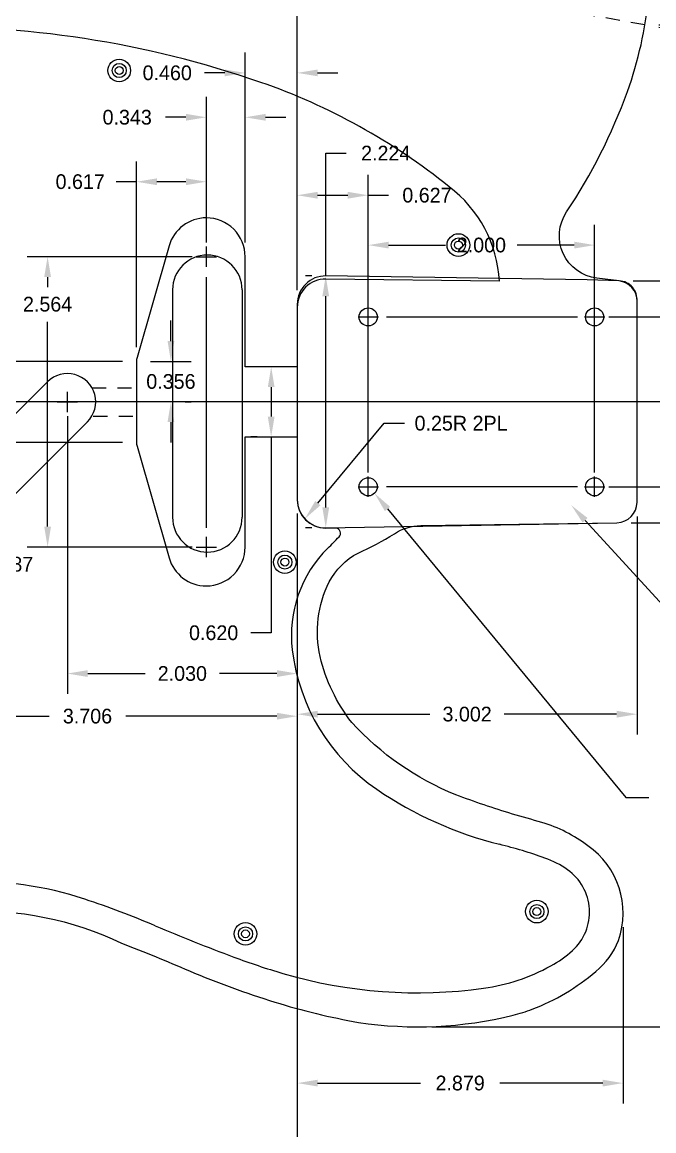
# Model space of a CAD drawing. Extents: x -2.7 to 56.6, y -23.6 to -1.4.
# Drawn here: x 12.65 to 18.24, y -18.62 to -8.83 of the extents above; entities that cross this region are included whole.
import ezdxf

# ---------------------------------------------------------------- set-up
doc = ezdxf.new("R2010")
doc.units = 0
doc.header["$LTSCALE"] = 0.25
doc.header["$MEASUREMENT"] = 0
doc.linetypes.add('DASHED', pattern=[0.75, 0.5, -0.25])
doc.linetypes.add('LINETYPE_2', pattern=[0])
doc.layers.get('0').update_dxf_attribs({"color": 230, "linetype": 'CONTINUOUS'})
doc.layers.get('DEFPOINTS').update_dxf_attribs({"linetype": 'CONTINUOUS'})
for name, color, linetype in [('DIM', 40, 'CONTINUOUS'), ('DRILL', 3, 'DASHED'), ('HOLES', 3, 'CONTINUOUS'), ('OUTLINE', 7, 'CONTINUOUS'), ('PICKGUARD', 10, 'CONTINUOUS'), ('PICKGUARD_HOLES', 5, 'CONTINUOUS'), ('ROUTES', 4, 'CONTINUOUS')]:
    doc.layers.add(name, color=color, linetype=linetype)
doc.dimstyles.get("Standard").update_dxf_attribs({"dimtxt": 0.18, "dimasz": 0.18, "dimexe": 0.18, "dimexo": 0.0625, "dimgap": 0.09, "dimtad": 0, "dimtih": 1, "dimtoh": 1, "dimdec": 4, "dimzin": 0, "dimtxsty": 'STANDARD', "dimcen": 0.09, "dimazin": 3, "dimtfac": 1, "dimtdec": 4, "dimtofl": 0, "dimtmove": 0, "dimatfit": 3, "dimtolj": 1, "dimtzin": 0})

# ---------------------------------------------------------------- blocks, each defined once
blk = doc.blocks.new('PICKGUARD')
at = {"layer": 'PICKGUARD', "linetype": 'CONTINUOUS'}
for points in [[(-5.5658, -0.3312), (-5.5859, -1.8637)], [(-3.3859, -1.7743), (-3.3859, -1.867)]]:
    blk.add_lwpolyline(points, dxfattribs=at)
at = {"layer": 'PICKGUARD', "linetype": 'LINETYPE_2'}
for points in [[(-5.336, -2.117), (-3.6359, -2.117)], [(-5.4901, -2.604), (-3.4818, -2.604)], [(-5.4901, -3.219), (-3.4818, -3.219)], [(-6.028, -6.457), (-4.4859, -6.457)], [(-4.4859, -6.457), (-2.9449, -6.457)], [(-6.215, -6.932), (-6.215, -6.644)], [(-2.7579, -6.932), (-2.7579, -6.644)], [(-6.215, -6.932), (-7.3568, -6.932)], [(-1.5139, -6.932), (-2.7579, -6.932)], [(-0.2419, -6.932), (0.1251, -6.932)]]:
    blk.add_lwpolyline(points, dxfattribs=at)
for centre, radius in [((0, 0), 0.1), ((0, 0), 0.0625), ((-5.8859, -0.6931), 0.1), ((-5.8859, -0.6931), 0.0625), ((-3.086, -2.226), 0.1), ((-3.086, -2.226), 0.0625), ((0.1967, -2.574), 0.1), ((0.1967, -2.574), 0.0625), ((-7.4274, -3.6895), 0.1), ((-7.4274, -3.6895), 0.0625), ((-7.388, -6.705), 0.1), ((-7.388, -6.705), 0.0625), ((-2.139, -6.728), 0.1), ((-0.0289, -6.728), 0.1), ((-2.139, -6.728), 0.0625), ((-0.0289, -6.728), 0.0625)]:
    blk.add_circle(centre, radius, dxfattribs=at)
for centre, radius, start, end in [((0.0043, 0.0097), 0.456, 41.8889, 145.06767), ((-0.4222, -0.3748), 1.0302, 28.93429, 41.97246), ((0.3169, -0.2102), 0.8381, 144.98018, 160.36853), ((-1.0185, -0.7047), 1.7117, 7.88242, 28.94096), ((3.6953, -1.4069), 4.4222, 160.46993, 165.91517), ((-5.5106, -1.4414), 1.1116, 92.84638, 143.20713), ((-3.8642, 0.4865), 3.3707, 325.6997, 345.96925), ((-3.5091, -1.0523), 4.2264, 343.62968, 7.9201), ((-2.0612, -4.2673), 5.5699, 141.17948, 160.8463), ((-2.5186, -0.4323), 1.7414, 276.82075, 325.721), ((-3.3412, -1.7795), 0.045, 45.01181, 173.35552), ((-6.1219, -4.7071), 4.0827, 44.48479, 46.45872), ((-2.44, -1.0909), 1.078, 224.48404, 276.83147), ((-5.336, -1.8671), 0.2499, 179.22629, 270.00628), ((-3.6359, -1.867), 0.25, 270.00474, 359.99532), ((-5.5657, -0.448), 6.37, 339.5068, 343.62827), ((1.043, -5.3435), 8.8554, 160.85869, 181.65653), ((-5.4901, -2.9115), 0.3075, 90, 180), ((-3.4818, -2.9115), 0.3075, 0, 90), ((-15.8046, 3.3708), 17.2979, 337.05978, 339.53142), ((-5.4901, -2.9115), 0.3075, 180, 270), ((-3.4818, -2.9115), 0.3075, 270, 0), ((7.8536, -6.6418), 8.3918, 157.06343, 161.60638), ((2.7616, -4.9487), 3.0258, 161.60358, 203.57557), ((-2.2373, -5.4405), 5.5736, 181.63495, 188.89557), ((-11.5327, -11.17), 12.5637, 21.21935, 23.50669), ((-5.7213, -5.9853), 2.0473, 188.91025, 202.1274), ((-0.8779, -6.958), 0.6365, 2.33966, 177.66034), ((-6.028, -6.644), 0.187, 90, 180), ((-2.9449, -6.644), 0.187, 0, 90), ((-2.4967, -7.6605), 2.8701, 17.84717, 21.19856), ((-7.3551, -6.6478), 0.2842, 202.46549, 269.65476), ((0.1251, -6.8163), 0.1157, 270.01048, 17.82812)]:
    blk.add_arc(centre, radius, start, end, dxfattribs=at)
blk = doc.blocks.new('*D10')
at = {"color": 0, "linetype": 'BYBLOCK'}
for p, q in [((8.5144, -10.6879), (8.5144, -5.3374)), ((15.8844, -11.1002), (15.8844, -5.3374)), ((8.6944, -5.5174), (11.8602, -5.5174)), ((15.7044, -5.5174), (12.5385, -5.5174))]:
    blk.add_line(p, q, dxfattribs=at)
for points in [[(8.6944, -5.4874), (8.6944, -5.5474), (8.5144, -5.5174)], [(15.7044, -5.4874), (15.7044, -5.5474), (15.8844, -5.5174)]]:
    blk.add_solid(points, dxfattribs=at)
at = {"layer": 'DEFPOINTS', "color": 0, "linetype": 'BYBLOCK'}
for p in [(8.5144, -5.5174), (8.5144, -10.8129), (15.8844, -11.2252)]:
    blk.add_point(p, dxfattribs=at)
at = {"color": 0, "linetype": 'BYBLOCK', "insert": (12.1994, -5.5174), "char_height": 0.13, "attachment_point": 5}
blk.add_mtext('\\A1;7.370', dxfattribs=at)
blk = doc.blocks.new('*D11')
at = {"color": 0, "linetype": 'BYBLOCK'}
for p, q in [((15.4244, -10.6805), (15.4244, -9.0024)), ((15.8844, -11.1002), (15.8844, -9.0024)), ((15.2444, -9.1824), (15.0644, -9.1824)), ((16.0644, -9.1824), (16.2444, -9.1824))]:
    blk.add_line(p, q, dxfattribs=at)
for points in [[(15.2444, -9.1524), (15.2444, -9.2124), (15.4244, -9.1824)], [(16.0644, -9.1524), (16.0644, -9.2124), (15.8844, -9.1824)]]:
    blk.add_solid(points, dxfattribs=at)
at = {"layer": 'DEFPOINTS', "color": 0, "linetype": 'BYBLOCK'}
for p in [(15.4244, -9.1824), (15.4244, -10.8055), (15.8844, -11.2252)]:
    blk.add_point(p, dxfattribs=at)
at = {"color": 0, "linetype": 'BYBLOCK', "insert": (14.736, -9.1824), "char_height": 0.13, "attachment_point": 5}
blk.add_mtext('\\A1;0.460', dxfattribs=at)
blk = doc.blocks.new('*D12')
at = {"color": 0, "linetype": 'BYBLOCK'}
for p, q in [((15.8844, -11.1002), (15.8844, -4.7087)), ((18.997, -8.1839), (18.997, -4.7087)), ((16.0644, -4.8887), (17.1599, -4.8887)), ((18.817, -4.8887), (17.7732, -4.8887))]:
    blk.add_line(p, q, dxfattribs=at)
for points in [[(16.0644, -4.8587), (16.0644, -4.9187), (15.8844, -4.8887)], [(18.817, -4.8587), (18.817, -4.9187), (18.997, -4.8887)]]:
    blk.add_solid(points, dxfattribs=at)
at = {"layer": 'DEFPOINTS', "color": 0, "linetype": 'BYBLOCK'}
for p in [(15.8844, -4.8887), (18.997, -8.3089), (15.8844, -11.2252)]:
    blk.add_point(p, dxfattribs=at)
at = {"color": 0, "linetype": 'BYBLOCK', "insert": (17.4665, -4.8887), "char_height": 0.13, "attachment_point": 5}
blk.add_mtext('\\A1;3.113', dxfattribs=at)
blk = doc.blocks.new('*D13')
at = {"color": 0, "linetype": 'BYBLOCK'}
for p, q in [((19.0804, -8.7583), (20.6926, -8.7583)), ((20.5126, -8.9383), (20.5126, -10.2673)), ((20.5126, -11.9064), (20.5126, -10.5773)), ((20.7307, -12.0864), (20.3326, -12.0864))]:
    blk.add_line(p, q, dxfattribs=at)
for points in [[(20.4826, -8.9383), (20.5426, -8.9383), (20.5126, -8.7583)], [(20.4826, -11.9064), (20.5426, -11.9064), (20.5126, -12.0864)]]:
    blk.add_solid(points, dxfattribs=at)
at = {"layer": 'DEFPOINTS', "color": 0, "linetype": 'BYBLOCK'}
for p in [(18.9554, -8.7583), (20.5126, -12.0864), (20.8557, -12.0864)]:
    blk.add_point(p, dxfattribs=at)
at = {"color": 0, "linetype": 'BYBLOCK', "insert": (20.5126, -10.4223), "char_height": 0.13, "attachment_point": 5}
blk.add_mtext('\\A1;3.328', dxfattribs=at)
blk = doc.blocks.new('*D14')
at = {"color": 0, "linetype": 'BYBLOCK'}
for p, q in [((19.0785, -8.78), (19.8167, -8.9101)), ((19.2054, -8.7583), (19.83, -8.7583))]:
    blk.add_line(p, q, dxfattribs=at)
for start, end in [(14.88799, 29.77598), (320.22402, 335.11201)]:
    blk.add_arc((18.9554, -8.7583), 0.6947, start, end, dxfattribs=at)
for points in [[(19.6565, -8.5759), (19.597, -8.5837), (19.65, -8.7583)], [(19.5569, -9.0416), (19.6141, -9.0596), (19.6395, -8.8789)]]:
    blk.add_solid(points, dxfattribs=at)
at = {"layer": 'DEFPOINTS', "color": 0, "linetype": 'BYBLOCK'}
for p in [(18.2167, -8.628), (18.9554, -8.7583), (18.9554, -8.7583), (19.0804, -8.7583), (19.6489, -8.7986)]:
    blk.add_point(p, dxfattribs=at)
at = {"color": 0, "linetype": 'BYBLOCK', "insert": (19.381, -9.3072), "char_height": 0.13, "attachment_point": 5}
blk.add_mtext('\\A1;10', dxfattribs=at)
blk = doc.blocks.new('*D15')
at = {"color": 0, "linetype": 'BYBLOCK'}
for p, q in [((3.0371, -11.9624), (3.0371, -4.7087)), ((15.8844, -11.1002), (15.8844, -4.7087)), ((3.2171, -4.8887), (9.1627, -4.8887)), ((15.7044, -4.8887), (9.9494, -4.8887))]:
    blk.add_line(p, q, dxfattribs=at)
for points in [[(3.2171, -4.8587), (3.2171, -4.9187), (3.0371, -4.8887)], [(15.7044, -4.8587), (15.7044, -4.9187), (15.8844, -4.8887)]]:
    blk.add_solid(points, dxfattribs=at)
at = {"layer": 'DEFPOINTS', "color": 0, "linetype": 'BYBLOCK'}
for p in [(3.0371, -4.8887), (15.8844, -11.2252), (3.0371, -12.0874)]:
    blk.add_point(p, dxfattribs=at)
at = {"color": 0, "linetype": 'BYBLOCK', "insert": (9.5561, -4.8887), "char_height": 0.13, "attachment_point": 5}
blk.add_mtext('\\A1;12.847', dxfattribs=at)
blk = doc.blocks.new('*D26')
at = {"color": 0, "linetype": 'BYBLOCK'}
for p, q in [((15.085, -13.1652), (15.085, -18.9985)), ((10.5253, -15.9263), (10.5253, -18.9985)), ((10.7053, -18.8185), (12.466, -18.8185)), ((14.905, -18.8185), (13.1443, -18.8185))]:
    blk.add_line(p, q, dxfattribs=at)
for points in [[(10.7053, -18.7885), (10.7053, -18.8485), (10.5253, -18.8185)], [(14.905, -18.7885), (14.905, -18.8485), (15.085, -18.8185)]]:
    blk.add_solid(points, dxfattribs=at)
at = {"layer": 'DEFPOINTS', "color": 0, "linetype": 'BYBLOCK'}
for p in [(15.085, -13.0402), (10.5253, -15.8013), (10.5253, -18.8185)]:
    blk.add_point(p, dxfattribs=at)
at = {"color": 0, "linetype": 'BYBLOCK', "insert": (12.8052, -18.8185), "char_height": 0.13, "attachment_point": 5}
blk.add_mtext('\\A1;4.560', dxfattribs=at)
blk = doc.blocks.new('*D28')
at = {"color": 0, "linetype": 'BYBLOCK'}
for p, q in [((15.8844, -13.0747), (15.8844, -19.2811)), ((5.1863, -18.1099), (5.1863, -19.2811)), ((5.3663, -19.1011), (10.1529, -19.1011)), ((15.7044, -19.1011), (10.9179, -19.1011))]:
    blk.add_line(p, q, dxfattribs=at)
for points in [[(5.3663, -19.0711), (5.3663, -19.1311), (5.1863, -19.1011)], [(15.7044, -19.0711), (15.7044, -19.1311), (15.8844, -19.1011)]]:
    blk.add_solid(points, dxfattribs=at)
at = {"layer": 'DEFPOINTS', "color": 0, "linetype": 'BYBLOCK'}
for p in [(15.8844, -12.9497), (5.1863, -17.9849), (5.1863, -19.1011)]:
    blk.add_point(p, dxfattribs=at)
at = {"color": 0, "linetype": 'BYBLOCK', "insert": (10.5354, -19.1011), "char_height": 0.13, "attachment_point": 5}
blk.add_mtext('\\A1;10.698', dxfattribs=at)
blk = doc.blocks.new('*D31')
at = {"color": 0, "linetype": 'BYBLOCK'}
for p, q in [((16.1362, -10.9752), (16.1362, -9.8907)), ((16.1362, -9.8907), (16.3162, -9.8907)), ((16.0131, -10.9752), (15.9562, -10.9752)), ((16.1362, -13.0197), (16.1362, -11.1552)), ((16.0131, -13.1997), (15.9562, -13.1997))]:
    blk.add_line(p, q, dxfattribs=at)
for points in [[(16.1062, -11.1552), (16.1662, -11.1552), (16.1362, -10.9752)], [(16.1062, -13.0197), (16.1662, -13.0197), (16.1362, -13.1997)]]:
    blk.add_solid(points, dxfattribs=at)
at = {"layer": 'DEFPOINTS', "color": 0, "linetype": 'BYBLOCK'}
for p in [(16.1362, -10.9752), (16.1381, -10.9752), (16.1381, -13.1997)]:
    blk.add_point(p, dxfattribs=at)
at = {"color": 0, "linetype": 'BYBLOCK', "insert": (16.6662, -9.8907), "char_height": 0.13, "attachment_point": 5}
blk.add_mtext('\\A1;2.224', dxfattribs=at)
blk = doc.blocks.new('*D32')
at = {"color": 0, "linetype": 'BYBLOCK'}
for p, q in [((15.712, -12.803), (15.712, -10.6137)), ((17.712, -12.803), (17.712, -10.6137)), ((15.892, -10.7937), (16.3945, -10.7937)), ((17.532, -10.7937), (17.0295, -10.7937))]:
    blk.add_line(p, q, dxfattribs=at)
for points in [[(15.892, -10.7637), (15.892, -10.8237), (15.712, -10.7937)], [(17.532, -10.7637), (17.532, -10.8237), (17.712, -10.7937)]]:
    blk.add_solid(points, dxfattribs=at)
at = {"layer": 'DEFPOINTS', "color": 0, "linetype": 'BYBLOCK'}
for p in [(17.712, -10.7937), (15.712, -12.928), (17.712, -12.928)]:
    blk.add_point(p, dxfattribs=at)
at = {"color": 0, "linetype": 'BYBLOCK', "insert": (16.712, -10.7937), "char_height": 0.13, "attachment_point": 5}
blk.add_mtext('\\A1;2.000', dxfattribs=at)
blk = doc.blocks.new('*D33')
at = {"color": 0, "linetype": 'BYBLOCK'}
for p, q in [((18.6364, -11.3375), (19.5849, -11.3375)), ((19.4049, -11.5175), (19.4049, -11.68)), ((19.4049, -12.6575), (19.4049, -11.99)), ((18.6364, -12.8375), (19.5849, -12.8375))]:
    blk.add_line(p, q, dxfattribs=at)
for points in [[(19.3749, -11.5175), (19.4349, -11.5175), (19.4049, -11.3375)], [(19.3749, -12.6575), (19.4349, -12.6575), (19.4049, -12.8375)]]:
    blk.add_solid(points, dxfattribs=at)
at = {"layer": 'DEFPOINTS', "color": 0, "linetype": 'BYBLOCK'}
for p in [(18.5114, -11.3375), (19.4049, -11.3375), (18.5114, -12.8375)]:
    blk.add_point(p, dxfattribs=at)
at = {"color": 0, "linetype": 'BYBLOCK', "insert": (19.4049, -11.835), "char_height": 0.13, "attachment_point": 5}
blk.add_mtext('\\A1;1.500', dxfattribs=at)
blk = doc.blocks.new('*D34')
at = {"color": 0, "linetype": 'BYBLOCK'}
for p, q in [((15.085, -11.1907), (15.085, -10.1735)), ((15.712, -11.303), (15.712, -10.1735)), ((15.265, -10.3535), (15.532, -10.3535)), ((15.712, -10.3535), (15.892, -10.3535))]:
    blk.add_line(p, q, dxfattribs=at)
for points in [[(15.265, -10.3235), (15.265, -10.3835), (15.085, -10.3535)], [(15.532, -10.3235), (15.532, -10.3835), (15.712, -10.3535)]]:
    blk.add_solid(points, dxfattribs=at)
at = {"layer": 'DEFPOINTS', "color": 0, "linetype": 'BYBLOCK'}
for p in [(15.712, -10.3535), (15.085, -11.3157), (15.712, -11.428)]:
    blk.add_point(p, dxfattribs=at)
at = {"color": 0, "linetype": 'BYBLOCK', "insert": (16.2312, -10.3535), "char_height": 0.13, "attachment_point": 5}
blk.add_mtext('\\A1;0.627', dxfattribs=at)
blk = doc.blocks.new('*D35')
at = {"color": 0, "linetype": 'BYBLOCK'}
for p, q in [((18.8535, -11.0196), (20.1496, -11.0196)), ((19.9696, -11.1996), (19.9696, -12.2649)), ((19.9696, -12.9744), (19.9696, -12.5749)), ((18.834, -13.1544), (20.1496, -13.1544))]:
    blk.add_line(p, q, dxfattribs=at)
for points in [[(19.9396, -11.1996), (19.9996, -11.1996), (19.9696, -11.0196)], [(19.9396, -12.9744), (19.9996, -12.9744), (19.9696, -13.1544)]]:
    blk.add_solid(points, dxfattribs=at)
at = {"layer": 'DEFPOINTS', "color": 0, "linetype": 'BYBLOCK'}
for p in [(18.7285, -11.0196), (18.709, -13.1544), (19.9696, -13.1544)]:
    blk.add_point(p, dxfattribs=at)
at = {"color": 0, "linetype": 'BYBLOCK', "insert": (19.9696, -12.4199), "char_height": 0.13, "attachment_point": 5}
blk.add_mtext('\\A1;2.135', dxfattribs=at)
blk = doc.blocks.new('*D36')
at = {"color": 0, "linetype": 'BYBLOCK'}
for p, q in [((15.0814, -10.6805), (15.0814, -9.3945)), ((15.4244, -10.6805), (15.4244, -9.3945)), ((14.9014, -9.5745), (14.7214, -9.5745)), ((15.6044, -9.5745), (15.7844, -9.5745))]:
    blk.add_line(p, q, dxfattribs=at)
for points in [[(14.9014, -9.5445), (14.9014, -9.6045), (15.0814, -9.5745)], [(15.6044, -9.5445), (15.6044, -9.6045), (15.4244, -9.5745)]]:
    blk.add_solid(points, dxfattribs=at)
at = {"layer": 'DEFPOINTS', "color": 0, "linetype": 'BYBLOCK'}
for p in [(15.0814, -9.5745), (15.0814, -10.8055), (15.4244, -10.8055)]:
    blk.add_point(p, dxfattribs=at)
at = {"color": 0, "linetype": 'BYBLOCK', "insert": (14.3822, -9.5745), "char_height": 0.13, "attachment_point": 5}
blk.add_mtext('\\A1;0.343', dxfattribs=at)
blk = doc.blocks.new('*D37')
at = {"color": 0, "linetype": 'BYBLOCK'}
for p, q in [((14.4644, -11.605), (14.4644, -9.9636)), ((15.0814, -10.6805), (15.0814, -9.9636)), ((14.4644, -10.1436), (14.2844, -10.1436)), ((14.9014, -10.1436), (14.6444, -10.1436))]:
    blk.add_line(p, q, dxfattribs=at)
for points in [[(14.6444, -10.1136), (14.6444, -10.1736), (14.4644, -10.1436)], [(14.9014, -10.1136), (14.9014, -10.1736), (15.0814, -10.1436)]]:
    blk.add_solid(points, dxfattribs=at)
at = {"layer": 'DEFPOINTS', "color": 0, "linetype": 'BYBLOCK'}
for p in [(14.4644, -10.1436), (15.0814, -10.8055), (14.4644, -11.73)]:
    blk.add_point(p, dxfattribs=at)
at = {"color": 0, "linetype": 'BYBLOCK', "insert": (13.9669, -10.1436), "char_height": 0.13, "attachment_point": 5}
blk.add_mtext('\\A1;0.617', dxfattribs=at)
blk = doc.blocks.new('*D38')
at = {"color": 0, "linetype": 'BYBLOCK'}
for p, q in [((14.9564, -10.8055), (13.499, -10.8055)), ((13.679, -10.9855), (13.679, -11.0755)), ((13.679, -13.1895), (13.679, -11.3806)), ((14.9564, -13.3695), (13.499, -13.3695))]:
    blk.add_line(p, q, dxfattribs=at)
for points in [[(13.649, -10.9855), (13.709, -10.9855), (13.679, -10.8055)], [(13.649, -13.1895), (13.709, -13.1895), (13.679, -13.3695)]]:
    blk.add_solid(points, dxfattribs=at)
at = {"layer": 'DEFPOINTS', "color": 0, "linetype": 'BYBLOCK'}
for p in [(15.0814, -10.8055), (13.679, -13.3695), (15.0814, -13.3695)]:
    blk.add_point(p, dxfattribs=at)
at = {"color": 0, "linetype": 'BYBLOCK', "insert": (13.679, -11.2256), "char_height": 0.13, "attachment_point": 5}
blk.add_mtext('\\A1;2.564', dxfattribs=at)
blk = doc.blocks.new('*D39')
at = {"color": 0, "linetype": 'BYBLOCK'}
for p, q in [((14.7685, -11.55), (14.7685, -11.37)), ((14.5894, -11.73), (14.9485, -11.73)), ((14.8935, -12.0862), (14.9485, -12.0862)), ((14.7685, -12.2662), (14.7685, -12.4462))]:
    blk.add_line(p, q, dxfattribs=at)
for points in [[(14.7385, -11.55), (14.7985, -11.55), (14.7685, -11.73)], [(14.7385, -12.2662), (14.7985, -12.2662), (14.7685, -12.0862)]]:
    blk.add_solid(points, dxfattribs=at)
at = {"layer": 'DEFPOINTS', "color": 0, "linetype": 'BYBLOCK'}
for p in [(14.4644, -11.73), (14.7685, -12.0862), (14.7685, -12.0862)]:
    blk.add_point(p, dxfattribs=at)
at = {"color": 0, "linetype": 'BYBLOCK', "insert": (14.7685, -11.9081), "char_height": 0.13, "attachment_point": 5}
blk.add_mtext('\\A1;0.356', dxfattribs=at)
blk = doc.blocks.new('*D40')
at = {"color": 0, "linetype": 'BYBLOCK'}
for p, q in [((14.3394, -11.73), (12.761, -11.73)), ((12.941, -11.91), (12.941, -12.2649)), ((14.3394, -12.4449), (12.761, -12.4449)), ((12.941, -12.4449), (12.941, -12.6249)), ((12.941, -12.6249), (12.761, -12.6249))]:
    blk.add_line(p, q, dxfattribs=at)
for points in [[(12.911, -11.91), (12.971, -11.91), (12.941, -11.73)], [(12.911, -12.2649), (12.971, -12.2649), (12.941, -12.4449)]]:
    blk.add_solid(points, dxfattribs=at)
at = {"layer": 'DEFPOINTS', "color": 0, "linetype": 'BYBLOCK'}
for p in [(14.4644, -11.73), (12.941, -12.4449), (14.4644, -12.4449)]:
    blk.add_point(p, dxfattribs=at)
at = {"color": 0, "linetype": 'BYBLOCK', "insert": (12.4435, -12.6249), "char_height": 0.13, "attachment_point": 5}
blk.add_mtext('\\A1;0.715', dxfattribs=at)
blk = doc.blocks.new('*D41')
at = {"color": 0, "linetype": 'BYBLOCK'}
for p, q in [((15.5294, -11.7775), (15.4743, -11.7775)), ((15.6543, -11.9575), (15.6543, -12.2175)), ((15.5294, -12.3975), (15.4743, -12.3975)), ((15.6543, -12.3975), (15.6543, -14.1273)), ((15.6543, -14.1273), (15.4743, -14.1273))]:
    blk.add_line(p, q, dxfattribs=at)
for points in [[(15.6243, -11.9575), (15.6843, -11.9575), (15.6543, -11.7775)], [(15.6243, -12.2175), (15.6843, -12.2175), (15.6543, -12.3975)]]:
    blk.add_solid(points, dxfattribs=at)
at = {"layer": 'DEFPOINTS', "color": 0, "linetype": 'BYBLOCK'}
for p in [(15.6543, -11.7775), (15.6544, -11.7775), (15.6544, -12.3975)]:
    blk.add_point(p, dxfattribs=at)
at = {"color": 0, "linetype": 'BYBLOCK', "insert": (15.146, -14.1273), "char_height": 0.13, "attachment_point": 5}
blk.add_mtext('\\A1;0.620', dxfattribs=at)
blk = doc.blocks.new('*D45')
at = {"color": 0, "linetype": 'BYBLOCK'}
for p, q in [((13.8543, -12.2125), (13.8543, -14.6668)), ((15.8844, -13.0747), (15.8844, -14.6668)), ((14.0343, -14.4868), (14.541, -14.4868)), ((15.7044, -14.4868), (15.1977, -14.4868))]:
    blk.add_line(p, q, dxfattribs=at)
for points in [[(14.0343, -14.4568), (14.0343, -14.5168), (13.8543, -14.4868)], [(15.7044, -14.4568), (15.7044, -14.5168), (15.8844, -14.4868)]]:
    blk.add_solid(points, dxfattribs=at)
at = {"layer": 'DEFPOINTS', "color": 0, "linetype": 'BYBLOCK'}
for p in [(13.8543, -12.0875), (15.8844, -12.9497), (13.8543, -14.4868)]:
    blk.add_point(p, dxfattribs=at)
at = {"color": 0, "linetype": 'BYBLOCK', "insert": (14.8694, -14.4868), "char_height": 0.13, "attachment_point": 5}
blk.add_mtext('\\A1;2.030', dxfattribs=at)
blk = doc.blocks.new('*D46')
at = {"color": 0, "linetype": 'BYBLOCK'}
for p, q in [((15.8844, -13.0747), (15.8844, -15.0433)), ((12.1785, -13.8883), (12.1785, -15.0433)), ((12.3585, -14.8633), (13.6923, -14.8633)), ((15.7044, -14.8633), (14.3706, -14.8633))]:
    blk.add_line(p, q, dxfattribs=at)
for points in [[(12.3585, -14.8333), (12.3585, -14.8933), (12.1785, -14.8633)], [(15.7044, -14.8333), (15.7044, -14.8933), (15.8844, -14.8633)]]:
    blk.add_solid(points, dxfattribs=at)
at = {"layer": 'DEFPOINTS', "color": 0, "linetype": 'BYBLOCK'}
for p in [(15.8844, -12.9497), (12.1785, -13.7633), (12.1785, -14.8633)]:
    blk.add_point(p, dxfattribs=at)
at = {"color": 0, "linetype": 'BYBLOCK', "insert": (14.0314, -14.8633), "char_height": 0.13, "attachment_point": 5}
blk.add_mtext('\\A1;3.706', dxfattribs=at)
blk = doc.blocks.new('*D50')
at = {"color": 0, "linetype": 'BYBLOCK'}
for p, q in [((17.0227, -6.5757), (21.3312, -6.5757)), ((21.1512, -6.7557), (21.1512, -9.176)), ((21.1512, -11.9064), (21.1512, -9.486)), ((22.0851, -12.0864), (20.9712, -12.0864))]:
    blk.add_line(p, q, dxfattribs=at)
for points in [[(21.1212, -6.7557), (21.1812, -6.7557), (21.1512, -6.5757)], [(21.1212, -11.9064), (21.1812, -11.9064), (21.1512, -12.0864)]]:
    blk.add_solid(points, dxfattribs=at)
at = {"layer": 'DEFPOINTS', "color": 0, "linetype": 'BYBLOCK'}
for p in [(16.8977, -6.5757), (21.1512, -12.0864), (22.2101, -12.0864)]:
    blk.add_point(p, dxfattribs=at)
at = {"color": 0, "linetype": 'BYBLOCK', "insert": (21.1512, -9.331), "char_height": 0.13, "attachment_point": 5}
blk.add_mtext('\\A1;5.511', dxfattribs=at)
blk = doc.blocks.new('*D51')
at = {"color": 0, "linetype": 'BYBLOCK'}
for p, q in [((21.2857, -12.1769), (20.6054, -12.1769)), ((20.7854, -12.3569), (20.7854, -14.782)), ((20.7854, -17.5171), (20.7854, -15.092)), ((16.2746, -17.6971), (20.9654, -17.6971))]:
    blk.add_line(p, q, dxfattribs=at)
for points in [[(20.7554, -12.3569), (20.8154, -12.3569), (20.7854, -12.1769)], [(20.7554, -17.5171), (20.8154, -17.5171), (20.7854, -17.6971)]]:
    blk.add_solid(points, dxfattribs=at)
at = {"layer": 'DEFPOINTS', "color": 0, "linetype": 'BYBLOCK'}
for p in [(20.7854, -12.1769), (21.4107, -12.1769), (16.1496, -17.6971)]:
    blk.add_point(p, dxfattribs=at)
at = {"color": 0, "linetype": 'BYBLOCK', "insert": (20.7854, -14.937), "char_height": 0.13, "attachment_point": 5}
blk.add_mtext('\\A1;5.520', dxfattribs=at)
blk = doc.blocks.new('*D52')
at = {"color": 0, "linetype": 'BYBLOCK'}
for p, q in [((15.8844, -13.1997), (15.8844, -18.2835)), ((18.7632, -16.7258), (18.7632, -18.2835)), ((16.0644, -18.1035), (16.9738, -18.1035)), ((18.5832, -18.1035), (17.6738, -18.1035))]:
    blk.add_line(p, q, dxfattribs=at)
for points in [[(16.0644, -18.0735), (16.0644, -18.1335), (15.8844, -18.1035)], [(18.5832, -18.0735), (18.5832, -18.1335), (18.7632, -18.1035)]]:
    blk.add_solid(points, dxfattribs=at)
at = {"layer": 'DEFPOINTS', "color": 0, "linetype": 'BYBLOCK'}
for p in [(15.8844, -13.0747), (18.7632, -16.6008), (18.7632, -18.1035)]:
    blk.add_point(p, dxfattribs=at)
at = {"color": 0, "linetype": 'BYBLOCK', "insert": (17.3238, -18.1035), "char_height": 0.13, "attachment_point": 5}
blk.add_mtext('\\A1;2.879', dxfattribs=at)
blk = doc.blocks.new('*D53')
at = {"color": 0, "linetype": 'BYBLOCK'}
for p, q in [((15.8844, -13.0747), (15.8844, -15.0256)), ((18.8864, -13.0994), (18.8864, -15.0256)), ((16.0644, -14.8456), (17.057, -14.8456)), ((18.7064, -14.8456), (17.7137, -14.8456))]:
    blk.add_line(p, q, dxfattribs=at)
for points in [[(16.0644, -14.8156), (16.0644, -14.8756), (15.8844, -14.8456)], [(18.7064, -14.8156), (18.7064, -14.8756), (18.8864, -14.8456)]]:
    blk.add_solid(points, dxfattribs=at)
at = {"layer": 'DEFPOINTS', "color": 0, "linetype": 'BYBLOCK'}
for p in [(15.8844, -12.9497), (18.8864, -12.9744), (15.8844, -14.8456)]:
    blk.add_point(p, dxfattribs=at)
at = {"color": 0, "linetype": 'BYBLOCK', "insert": (17.3854, -14.8456), "char_height": 0.13, "attachment_point": 5}
blk.add_mtext('\\A1;3.002', dxfattribs=at)

msp = doc.modelspace()

# ---------------------------------------------------------------- linework, layer by layer
at = {"layer": 'DIM', "linetype": 'CONTINUOUS'}
for p, q in [((14.282, -10.986), (14.282, -10.806)), ((14.192, -10.896), (14.372, -10.896)), ((14.282, -13.2903), (14.282, -11.0772)), ((15.712, -11.518), (15.712, -11.338)), ((17.712, -11.518), (17.712, -11.338)), ((15.622, -11.428), (15.802, -11.428)), ((15.8738, -11.428), (17.5607, -11.428)), ((17.622, -11.428), (17.802, -11.428)), ((15.712, -12.7493), (15.712, -11.5971)), ((17.712, -12.7493), (17.712, -11.5971)), ((13.055, -12.268), (13.055, -12.088)), ((20.0563, -12.1769), (2.2377, -12.1763)), ((12.965, -12.178), (13.145, -12.178)), ((15.2671, -13.0722), (15.8517, -12.3669)), ((15.8517, -12.3669), (16.0317, -12.3669)), ((15.712, -13.018), (15.712, -12.838)), ((17.712, -13.018), (17.712, -12.838)), ((15.622, -12.928), (15.802, -12.928)), ((15.8738, -12.9258), (17.5607, -12.9258)), ((17.622, -12.928), (17.802, -12.928)), ((15.8827, -13.1239), (17.9885, -15.6712)), ((17.6284, -13.2242), (18.3512, -14.0119)), ((14.282, -13.55), (14.282, -13.37)), ((14.192, -13.46), (14.372, -13.46)), ((17.9885, -15.6712), (18.1917, -15.6712))]:
    msp.add_line(p, q, dxfattribs=at)
for points in [[(15.8595, -13.143), (15.9058, -13.1048), (15.768, -12.9852)], [(15.2902, -13.0913), (15.244, -13.0531), (15.1522, -13.2108)], [(17.6063, -13.2444), (17.6505, -13.2039), (17.5067, -13.0915)]]:
    msp.add_solid(points, dxfattribs=at)
at = {"layer": 'DRILL', "linetype": 'DASHED'}
msp.add_line((18.156, -8.8488), (17.4174, -8.7185), dxfattribs=at)
for points in [[(13.2715, -12.053), (13.665, -12.053)], [(13.2835, -12.303), (13.665, -12.303)]]:
    msp.add_lwpolyline(points, dxfattribs=at)
at = {"layer": 'HOLES', "color": 162, "linetype": 'LINETYPE_2'}
for centre in [(15.712, -11.428), (17.712, -11.428), (15.712, -12.928), (17.712, -12.928)]:
    msp.add_circle(centre, 0.08, dxfattribs=at)
at = {"layer": 'OUTLINE', "linetype": 'LINETYPE_2'}
msp.add_lwpolyline([(12.1371, -16.678, -0.125765), (13.5319, -16.958, -0.011482), (14.1319, -17.2032, 0.025169), (14.887, -17.4781, 0.031779), (15.6271, -17.6579, 0.098546), (16.9919, -17.5943, 0.029367), (17.16, -17.5419, 0.088115), (17.722, -17.2079, 0.139868), (17.9221, -16.9331, 0.339774), (17.652, -16.098, 0.091469), (17.2468, -15.893, 0.008474), (16.987, -15.8181, -0.016443), (16.487, -15.6481, -0.113521), (15.5669, -15.008, -0.108624), (15.2871, -14.4279, -0.171163), (15.367, -13.7681, -0.148827), (15.622, -13.513, 0.032999), (15.9429, -13.3429, -0.142827), (16.1771, -13.2706), (17.9096, -13.2449, 0.409867), (18.087, -13.0649), (18.087, -11.2887, 0.378531), (17.9291, -11.1101), (17.7318, -11.0857, -0.558949), (17.465, -10.5009, 0.05972), (18.002, -9.4378, 4.255498), (18.0019, -9.4379, 0.066423), (18.187, -8.598, 0.165593)], format="xyb", dxfattribs=at)
at = {"layer": 'PICKGUARD_HOLES', "color": 162, "linetype": 'LINETYPE_2'}
for centre in [(13.5125, -9.2517), (16.5089, -10.7932), (14.976, -13.5931), (17.202, -16.6792), (14.628, -16.8758)]:
    msp.add_circle(centre, 0.035, dxfattribs=at)
at = {"layer": 'ROUTES', "linetype": 'LINETYPE_2'}
msp.add_lwpolyline([(15.3387, -11.0658, 0.418588), (15.085, -11.3157), (15.085, -11.868), (14.625, -11.868), (14.625, -10.896, 0.414214), (14.282, -10.553, 0.33457), (13.9523, -10.8015), (13.6698, -11.7861, 0.06995), (13.665, -11.8205), (13.665, -12.178), (13.665, -12.5354, 0.06995), (13.6699, -12.5699), (13.9523, -13.5546, 0.33457), (14.282, -13.803, 0.414214), (14.625, -13.46), (14.625, -12.488), (15.085, -12.488), (15.085, -13.0402, 0.418588), (15.3387, -13.2902), (17.9096, -13.2449, 0.409959), (18.087, -13.0649), (18.087, -11.2887, 0.429663), (17.9291, -11.1101), (17.6452, -11.1001), (15.3387, -11.0657)], format="xyb", dxfattribs=at)
msp.add_lwpolyline([(12.8782, -12.0012), (11.2023, -13.677, 0.414214), (11.2023, -14.0306, 0.414214), (11.5559, -14.0306), (13.2317, -12.3547, 1), (12.8782, -12.0013, -0.999074)], format="xyb", close=True, dxfattribs=at)

# ---------------------------------------------------------------- block references
at = {"linetype": 'CONTINUOUS', "rotation": 270}
msp.add_blockref('PICKGUARD', (17.202, -16.6792), dxfattribs=at)

# ---------------------------------------------------------------- texts
at = {"layer": 'DIM', "linetype": 'CONTINUOUS', "char_height": 0.13, "attachment_point": 4}
for s, insert in [('\\A1;0.25R 2PL', (16.1217, -12.3669)), ('0.687\\PDP', (12.3174, -13.7202))]:
    msp.add_mtext(s, dxfattribs=dict(at, insert=insert))

# ---------------------------------------------------------------- dimensions: what is measured, and where the dimension line sits
at = {"layer": 'DIM', "linetype": 'CONTINUOUS'}
for base, p1, p2, picture, middle in [((2.2377, -4.9792), (15.085, -11.3157), (2.2377, -12.1779), '*D15', (8.7567, -4.9792)), ((15.085, -4.9792), (18.1976, -8.3994), (15.085, -11.3157), '*D12', (16.6672, -4.9792))]:
    dim = msp.add_linear_dim(base=base, p1=p1, p2=p2, dimstyle='STANDARD', override={"dimtxt": 0.13, "dimexo": 0.125, "dimdec": 3, "dimtdec": 1}, dxfattribs=at)
    dim.commit()
    dim.dimension.update_dxf_attribs({"geometry": picture, "text_midpoint": middle, "dimtype": 160, "insert": (-0.7994, -0.0905)})
for base, p1, p2, picture, middle in [((7.715, -5.6079), (15.085, -11.3157), (7.715, -10.9034), '*D10', (11.4, -5.6079)), ((14.625, -9.2729), (15.085, -11.3157), (14.625, -10.896), '*D11', (13.9367, -9.2729)), ((14.282, -9.6651), (14.625, -10.896), (14.282, -10.896), '*D36', (13.5828, -9.6651)), ((13.665, -10.2341), (14.282, -10.896), (13.665, -11.8205), '*D37', (13.1675, -10.2341)), ((13.055, -14.5773), (15.085, -13.0402), (13.055, -12.178), '*D45', (14.07, -14.5773)), ((4.387, -19.1916), (15.085, -13.0402), (4.387, -18.0754), '*D28', (9.736, -19.1916)), ((11.3791, -14.9538), (15.085, -13.0402), (11.3791, -13.8538), '*D46', (13.2321, -14.9538)), ((15.085, -14.9362), (18.087, -13.0649), (15.085, -13.0402), '*D53', (16.586, -14.9362)), ((17.9639, -18.194), (15.085, -13.1652), (17.9639, -16.6914), '*D52', (16.5244, -18.194))]:
    dim = msp.add_linear_dim(base=base, p1=p1, p2=p2, dimstyle='STANDARD', override={"dimtxt": 0.13, "dimexo": 0.125, "dimdec": 3, "dimtdec": 1}, dxfattribs=at)
    dim.commit()
    dim.dimension.update_dxf_attribs({"geometry": picture, "text_midpoint": middle, "insert": (-0.7994, -0.0905)})
for base, p1, p2, picture, middle in [((20.3519, -12.1769), (16.0983, -6.6662), (21.4107, -12.1769), '*D50', (20.3519, -9.4216)), ((19.7133, -12.1769), (18.156, -8.8488), (20.0563, -12.1769), '*D13', (19.7133, -10.5128)), ((13.9691, -12.1767), (13.665, -11.8205), (13.9691, -12.1767), '*D39', (13.9691, -11.9986)), ((12.1417, -12.5354), (13.665, -11.8205), (13.665, -12.5354), '*D40', (11.6442, -12.7154))]:
    dim = msp.add_linear_dim(base=base, p1=p1, p2=p2, angle=90, dimstyle='STANDARD', override={"dimtxt": 0.13, "dimexo": 0.125, "dimdec": 3, "dimtdec": 1}, dxfattribs=at)
    dim.commit()
    dim.dimension.update_dxf_attribs({"geometry": picture, "text_midpoint": middle, "insert": (-0.7994, -0.0905)})
dim = msp.add_angular_dim_2l(base=(18.8495, -8.8892), line1=((18.156, -8.8488), (17.4174, -8.7185)), line2=((18.281, -8.8488), (18.156, -8.8488)), text='10', dimstyle='STANDARD', override={"dimtxt": 0.13, "dimexo": 0.125, "dimdec": 3, "dimtdec": 1}, dxfattribs=at)
dim.commit()
dim.dimension.update_dxf_attribs({"geometry": '*D14', "text_midpoint": (18.5817, -9.3977), "dimtype": 162, "insert": (-0.7994, -0.0905)})
for base, p1, p2, picture, middle in [((15.3368, -11.0658), (15.3387, -13.2902), (15.3387, -11.0658), '*D31', (15.8668, -9.9812)), ((12.8797, -13.46), (14.282, -10.896), (14.282, -13.46), '*D38', (12.8797, -11.3161)), ((19.1703, -13.2449), (17.9291, -11.1101), (17.9096, -13.2449), '*D35', (19.1703, -12.5104)), ((18.6055, -11.428), (17.712, -12.928), (17.712, -11.428), '*D33', (18.6055, -11.9255)), ((14.855, -11.868), (14.855, -12.488), (14.855, -11.868), '*D41', (14.3466, -14.2178))]:
    dim = msp.add_linear_dim(base=base, p1=p1, p2=p2, angle=90, dimstyle='STANDARD', override={"dimtxt": 0.13, "dimexo": 0.125, "dimdec": 3, "dimtdec": 1}, dxfattribs=at)
    dim.commit()
    dim.dimension.update_dxf_attribs({"geometry": picture, "text_midpoint": middle, "dimtype": 160, "insert": (-0.7994, -0.0905)})
for base, p1, p2, picture, middle in [((15.712, -10.3535), (15.085, -11.3157), (15.712, -11.428), '*D34', (16.2312, -10.3535)), ((10.5253, -18.8185), (15.085, -13.0402), (10.5253, -15.8013), '*D26', (12.8052, -18.8185))]:
    dim = msp.add_linear_dim(base=base, p1=p1, p2=p2, dimstyle='STANDARD', override={"dimtxt": 0.13, "dimexo": 0.125, "dimdec": 3, "dimtdec": 1}, dxfattribs=at)
    dim.commit()
    dim.dimension.update_dxf_attribs({"geometry": picture, "text_midpoint": middle})
dim = msp.add_linear_dim(base=(17.712, -10.7937), p1=(15.712, -12.928), p2=(17.712, -12.928), dimstyle='STANDARD', override={"dimtxt": 0.13, "dimexo": 0.125, "dimdec": 3, "dimtdec": 1}, dxfattribs=at)
dim.commit()
dim.dimension.update_dxf_attribs({"geometry": '*D32', "text_midpoint": (16.712, -10.7937), "dimtype": 160})
dim = msp.add_linear_dim(base=(20.7854, -12.1769), p1=(16.1496, -17.6971), p2=(21.4107, -12.1769), angle=90, dimstyle='STANDARD', override={"dimtxt": 0.13, "dimexo": 0.125, "dimdec": 3, "dimtdec": 1}, dxfattribs=at)
dim.commit()
dim.dimension.update_dxf_attribs({"geometry": '*D51', "text_midpoint": (20.7854, -14.937), "dimtype": 160})

doc.saveas('drawing.dxf')
